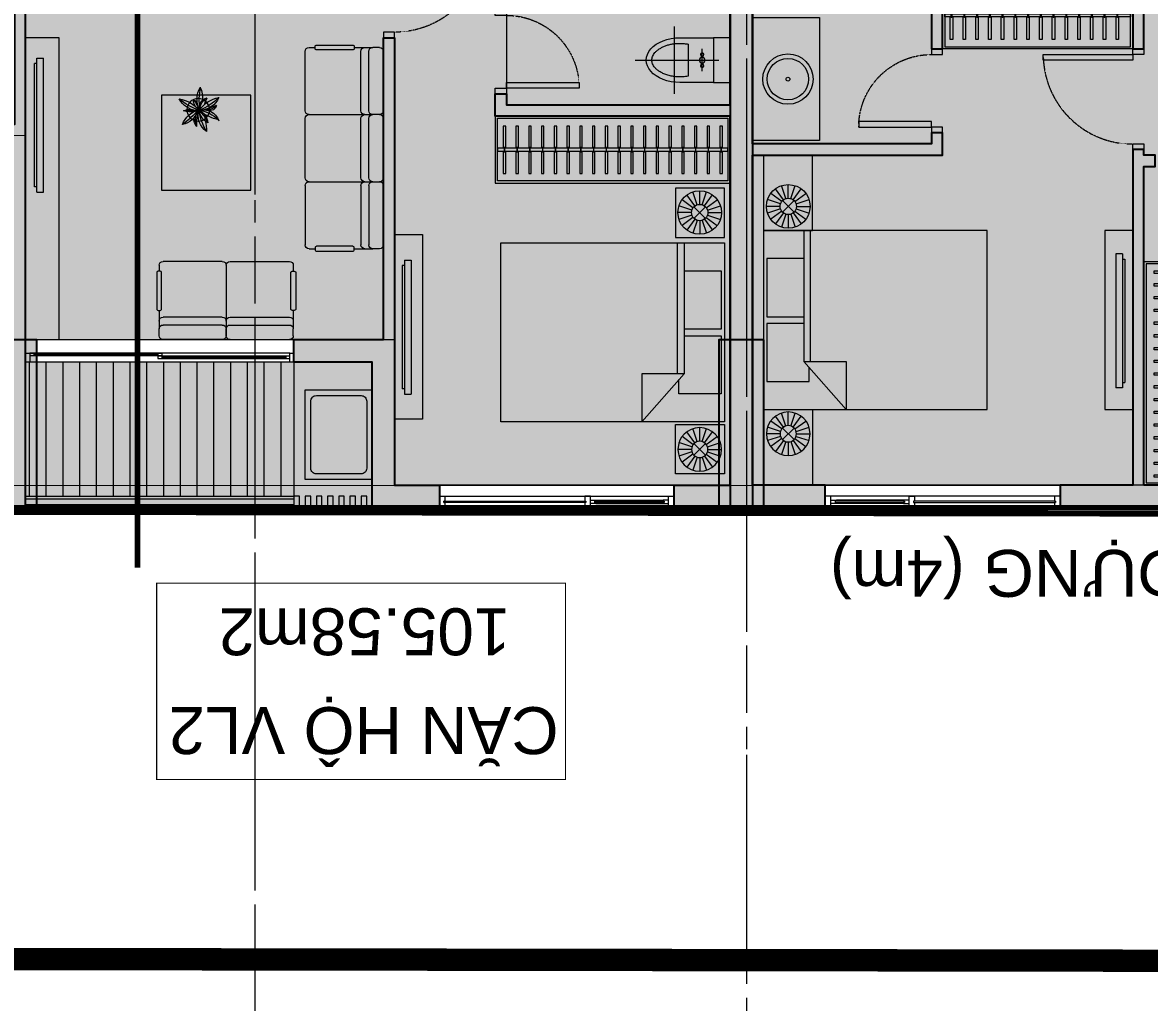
# Model space of a CAD drawing. Header units: millimetres. Extents: x -100356 to 314685, y 446 to 1273965.
# Drawn here: x 66713 to 76791, y 989304 to 998068 of the extents above; entities that cross this region are included whole.
import ezdxf
from ezdxf.enums import TextEntityAlignment as Align
from ezdxf.xclip import XClip

# ---------------------------------------------------------------- set-up
doc = ezdxf.new("R2010")
doc.units = ezdxf.units.MM
doc.header["$XCLIPFRAME"] = 2
for name, pattern in [('20180221 BF$0$Core - tb$0$HIDDEN', [0.375, 0.25, -0.125]), ('20180221 BF$0$DASHDOT', [1, 0.5, -0.25, 0, -0.25]), ('CENTER', [2, 1.25, -0.25, 0.25, -0.25]), ('CENTER2', [28.575, 19.05, -3.175, 3.175, -3.175]), ('Dash', [6, 3, -3]), ('DASHED2', [0.375, 0.25, -0.125]), ('Kume - Grid Line', [10.5, 6, -1.25, 2, -1.25]), ('VL1 - tb$0$HIDDEN', [0.375, 0.25, -0.125]), ('VL2 - tb$0$HIDDEN', [0.375, 0.25, -0.125])]:
    doc.linetypes.add(name, pattern=pattern)
for name, color, linetype in [('20180221 BF$0$10', 1, 'Continuous'), ('20180221 BF$0$TREE', 99, 'Continuous'), ('STR', 7, 'Continuous')]:
    doc.layers.add(name, color=color, linetype=linetype)
for name, color, linetype, lineweight in [('20180221 BF$0$setback', 1, 'Continuous', 13), ('@ color hatch', 7, 'Continuous', 13), ('A-_ANOT----_D', 7, 'Continuous', 5), ('A.Axis', 251, 'CENTER2', 13), ('A1 - dp$0$FURNITURE', 8, 'Continuous', 5), ('A1 - dp$0$TUONG 2', 2, 'Continuous', 25), ('A2 - dp$0$FURNITURE', 8, 'Continuous', 5), ('FURNITURE', 8, 'Continuous', 5), ('GJ', 1, 'Continuous', 13), ('Hatch-wall', 251, 'Continuous', 5), ('LC.HA', 250, 'Continuous', 9), ('LGI', 250, 'CENTER', 9), ('TEXT', 6, 'Continuous', 20), ('TXT', 1, 'Continuous', 25), ('VL1 - tb$0$A.Door', 4, 'Continuous', 13), ('VL1 - tb$0$A.HACH 250', 250, 'Continuous', 5), ('VL1 - tb$0$CUA', 5, 'Continuous', 9), ('VL1 - tb$0$TUONG 2', 2, 'Continuous', 35), ('VL2 - tb$0$A.Door', 4, 'Continuous', 13), ('VL2 - tb$0$A.HACH 250', 250, 'Continuous', 5), ('VL2 - tb$0$CUA', 5, 'Continuous', 9), ('VL2 - tb$0$FURNITURE', 8, 'Continuous', 5), ('VL2 - tb$0$KHCUA', 3, 'Continuous', 13), ('VL2 - tb$0$TUONG 2', 2, 'Continuous', 35), ('VL3 - tb$0$$7$FURNITURE', 8, 'Continuous', 5)]:
    doc.layers.add(name, color=color, linetype=linetype, lineweight=lineweight)
doc.layers.add('@area depoint', color=8, linetype='Continuous', lineweight=35, plot=False)
doc.styles.add('VL2 - tb$0$GHICHU-C', font='Font - TrueType - Arial.ttf', dxfattribs={"width": 0.7})
doc.styles.add('VnArial', font='Font - TrueType - Arial.ttf')

# ---------------------------------------------------------------- blocks, each defined once
blk = doc.blocks.new('*U478')
for points in [[(0, 600), (0, 0), (1700, 0), (1700, 600)], [(1680, 580), (1680, 20), (20, 20), (20, 580)]]:
    blk.add_lwpolyline(points, close=True)
at = {"ltscale": 6}
for points in [[(91, 313), (91, 515), (69, 515), (69, 313)], [(205, 313), (205, 515), (183, 515), (183, 313)], [(319, 313), (319, 515), (297, 515), (297, 313)], [(433, 313), (433, 515), (411, 515), (411, 313)], [(547, 313), (547, 515), (525, 515), (525, 313)], [(661, 313), (661, 515), (639, 515), (639, 313)], [(775, 313), (775, 515), (753, 515), (753, 313)], [(889, 313), (889, 515), (867, 515), (867, 313)], [(1003, 313), (1003, 515), (981, 515), (981, 313)], [(1117, 313), (1117, 515), (1095, 515), (1095, 313)], [(1231, 313), (1231, 515), (1209, 515), (1209, 313)], [(1345, 313), (1345, 515), (1323, 515), (1323, 313)], [(1459, 313), (1459, 515), (1437, 515), (1437, 313)], [(1573, 313), (1573, 515), (1551, 515), (1551, 313)], [(69, 287), (69, 92), (91, 92), (91, 287)], [(183, 287), (183, 92), (205, 92), (205, 287)], [(297, 287), (297, 92), (319, 92), (319, 287)], [(411, 287), (411, 92), (433, 92), (433, 287)], [(525, 287), (525, 92), (547, 92), (547, 287)], [(639, 287), (639, 92), (661, 92), (661, 287)], [(753, 287), (753, 92), (775, 92), (775, 287)], [(867, 287), (867, 92), (889, 92), (889, 287)], [(981, 287), (981, 92), (1003, 92), (1003, 287)], [(1095, 287), (1095, 92), (1117, 92), (1117, 287)], [(1209, 287), (1209, 92), (1231, 92), (1231, 287)], [(1323, 287), (1323, 92), (1345, 92), (1345, 287)], [(1437, 287), (1437, 92), (1459, 92), (1459, 287)], [(1551, 287), (1551, 92), (1573, 92), (1573, 287)]]:
    blk.add_lwpolyline(points, dxfattribs=at)
for points in [[(1680, 287), (1680, 313), (20, 313), (20, 287)], [(83, 319), (78, 319), (78, 280), (83, 280)], [(197, 319), (192, 319), (192, 280), (197, 280)], [(311, 319), (306, 319), (306, 280), (311, 280)], [(425, 319), (420, 319), (420, 280), (425, 280)], [(539, 319), (534, 319), (534, 280), (539, 280)], [(653, 319), (648, 319), (648, 280), (653, 280)], [(767, 319), (762, 319), (762, 280), (767, 280)], [(881, 319), (876, 319), (876, 280), (881, 280)], [(995, 319), (990, 319), (990, 280), (995, 280)], [(1109, 319), (1104, 319), (1104, 280), (1109, 280)], [(1223, 319), (1218, 319), (1218, 280), (1223, 280)], [(1337, 319), (1332, 319), (1332, 280), (1337, 280)], [(1451, 319), (1446, 319), (1446, 280), (1451, 280)], [(1565, 319), (1560, 319), (1560, 280), (1565, 280)]]:
    blk.add_lwpolyline(points, close=True, dxfattribs=at)
blk = doc.blocks.new('VL1 - tb$0$A$C6FE626A3')
for p, q in [((-90, 606), (-150, 606)), ((-150, -594), (-150, 606)), ((-90, -594), (-90, 606)), ((-90, 557), (-70, 557)), ((-70, -545), (-70, 557)), ((-90, -594), (-150, -594)), ((-90, -545), (-70, -545))]:
    blk.add_line(p, q)
blk = doc.blocks.new('VL1 - tb$0$Bed 1600')
at = {"linetype": 'Continuous'}
for p, q in [((2, -80), (2, 0)), ((2, 0), (66, 0)), ((66, 0), (66, -80)), ((12, -1.2), (32.8, -1.2)), ((12, -14.4), (12, -1.2)), ((32.8, -1.2), (32.8, -14.4)), ((35.2, -1.2), (56, -1.2)), ((35.2, -14.4), (35.2, -1.2)), ((56, -1.2), (56, -16.4)), ((2, -14.4), (48.8, -14.4)), ((66, -29.6), (48.8, -14.4)), ((48.8, -14.4), (48.8, -29.6)), ((48.8, -16.8), (2, -16.8)), ((56, -16.4), (50.8, -16.4)), ((48.8, -29.6), (66, -29.6)), ((66, -80), (2, -80))]:
    blk.add_line(p, q, dxfattribs=at)
blk = doc.blocks.new('*U471')
for p, q in [((675, 0), (0, 0)), ((0, 0), (0, -439)), ((675, -439), (675, 0)), ((174, -163), (103, -65)), ((195, -153), (157, -37)), ((217, -149), (217, -27)), ((240, -153), (278, -37)), ((260, -163), (332, -65)), ((148, -200), (32, -162)), ((158, -179), (60, -108)), ((166, -171), (269, -274)), ((269, -171), (166, -274)), ((277, -179), (375, -108)), ((287, -200), (403, -162)), ((144, -222), (22, -222)), ((148, -245), (32, -283)), ((158, -265), (60, -337)), ((174, -282), (103, -380)), ((195, -292), (157, -408)), ((217, -296), (217, -418)), ((217, -296), (217, -418)), ((240, -292), (278, -408)), ((260, -282), (332, -380)), ((277, -265), (375, -337)), ((287, -245), (403, -283)), ((291, -222), (412, -222)), ((0, -439), (675, -439))]:
    blk.add_line(p, q)
for radius in [195, 73.2]:
    blk.add_circle((217, -222), radius)
blk = doc.blocks.new('*U476')
for points in [[(0, 600), (0, 0), (1999, 0), (1999, 600)], [(1979, 580), (1979, 20), (20, 20), (20, 580)]]:
    blk.add_lwpolyline(points, close=True)
at = {"ltscale": 6}
for points in [[(91, 313), (91, 515), (69, 515), (69, 313)], [(205, 313), (205, 515), (183, 515), (183, 313)], [(319, 313), (319, 515), (297, 515), (297, 313)], [(433, 313), (433, 515), (411, 515), (411, 313)], [(547, 313), (547, 515), (525, 515), (525, 313)], [(661, 313), (661, 515), (639, 515), (639, 313)], [(775, 313), (775, 515), (753, 515), (753, 313)], [(889, 313), (889, 515), (867, 515), (867, 313)], [(1003, 313), (1003, 515), (981, 515), (981, 313)], [(1117, 313), (1117, 515), (1095, 515), (1095, 313)], [(1231, 313), (1231, 515), (1209, 515), (1209, 313)], [(1345, 313), (1345, 515), (1323, 515), (1323, 313)], [(1459, 313), (1459, 515), (1437, 515), (1437, 313)], [(1573, 313), (1573, 515), (1551, 515), (1551, 313)], [(1687, 313), (1687, 515), (1665, 515), (1665, 313)], [(1801, 313), (1801, 515), (1779, 515), (1779, 313)], [(1915, 313), (1915, 515), (1893, 515), (1893, 313)], [(69, 287), (69, 92), (91, 92), (91, 287)], [(183, 287), (183, 92), (205, 92), (205, 287)], [(297, 287), (297, 92), (319, 92), (319, 287)], [(411, 287), (411, 92), (433, 92), (433, 287)], [(525, 287), (525, 92), (547, 92), (547, 287)], [(639, 287), (639, 92), (661, 92), (661, 287)], [(753, 287), (753, 92), (775, 92), (775, 287)], [(867, 287), (867, 92), (889, 92), (889, 287)], [(981, 287), (981, 92), (1003, 92), (1003, 287)], [(1095, 287), (1095, 92), (1117, 92), (1117, 287)], [(1209, 287), (1209, 92), (1231, 92), (1231, 287)], [(1323, 287), (1323, 92), (1345, 92), (1345, 287)], [(1437, 287), (1437, 92), (1459, 92), (1459, 287)], [(1551, 287), (1551, 92), (1573, 92), (1573, 287)], [(1665, 287), (1665, 92), (1687, 92), (1687, 287)], [(1779, 287), (1779, 92), (1801, 92), (1801, 287)], [(1893, 287), (1893, 92), (1915, 92), (1915, 287)]]:
    blk.add_lwpolyline(points, dxfattribs=at)
for points in [[(1979, 287), (1979, 313), (20, 313), (20, 287)], [(83, 319), (78, 319), (78, 280), (83, 280)], [(197, 319), (192, 319), (192, 280), (197, 280)], [(311, 319), (306, 319), (306, 280), (311, 280)], [(425, 319), (420, 319), (420, 280), (425, 280)], [(539, 319), (534, 319), (534, 280), (539, 280)], [(653, 319), (648, 319), (648, 280), (653, 280)], [(767, 319), (762, 319), (762, 280), (767, 280)], [(881, 319), (876, 319), (876, 280), (881, 280)], [(995, 319), (990, 319), (990, 280), (995, 280)], [(1109, 319), (1104, 319), (1104, 280), (1109, 280)], [(1223, 319), (1218, 319), (1218, 280), (1223, 280)], [(1337, 319), (1332, 319), (1332, 280), (1337, 280)], [(1451, 319), (1446, 319), (1446, 280), (1451, 280)], [(1565, 319), (1560, 319), (1560, 280), (1565, 280)], [(1679, 319), (1674, 319), (1674, 280), (1679, 280)], [(1793, 319), (1788, 319), (1788, 280), (1793, 280)], [(1907, 319), (1902, 319), (1902, 280), (1907, 280)]]:
    blk.add_lwpolyline(points, close=True, dxfattribs=at)
blk = doc.blocks.new('*U178')
for points in [[(0, 100), (50, 100), (50, 0), (0, 0)], [(50, 0), (100, 0), (100, -800), (50, -800)], [(850, 100), (900, 100), (900, 0), (850, 0)]]:
    blk.add_lwpolyline(points, close=True)
at = {"linetype": 'VL1 - tb$0$HIDDEN'}
blk.add_arc((50, 0), 800, 270, 0, dxfattribs=at)
blk = doc.blocks.new('VL1 - tb$0$cua so 1')
at = {"layer": 'VL1 - tb$0$A.Door', "ltscale": 0.5}
for p, q in [((1400, 65), (2000, 65)), ((1400, 35), (2000, 35))]:
    blk.add_line(p, q, dxfattribs=at)
for points in [[(0, 0), (2100, 0), (2100, 100), (0, 100)], [(2050, 100), (2050, 0), (2100, 0), (2100, 100)]]:
    blk.add_lwpolyline(points, close=True, dxfattribs=at)
for points in [[(50, 55), (50, 100), (0, 100), (0, 0), (50, 0), (50, 45), (40, 45), (40, 55), (50, 55)], [(1300, 55), (1300, 100), (1350, 100), (1350, 0), (1300, 0), (1300, 45), (1310, 45), (1310, 55), (1300, 55)], [(1400, 55), (1400, 65), (1350, 65), (1350, 35), (1400, 35), (1400, 45), (1390, 45), (1390, 55), (1400, 55)], [(2000, 55), (2000, 65), (2050, 65), (2050, 35), (2000, 35), (2000, 45), (2010, 45), (2010, 55), (2000, 55)]]:
    blk.add_lwpolyline(points, dxfattribs=at)
at = {"layer": 'VL1 - tb$0$A.HACH 250', "ltscale": 0.5}
for points in [[(40, 45), (1310, 45), (1310, 55), (40, 55)], [(1390, 45), (2010, 45), (2010, 55), (1390, 55)]]:
    blk.add_lwpolyline(points, close=True, dxfattribs=at)
blk = doc.blocks.new('*U213')
for points in [[(0, 100), (50, 100), (50, 0), (0, 0)], [(50, 0), (100, 0), (100, -650), (50, -650)], [(700, 100), (750, 100), (750, 0), (700, 0)]]:
    blk.add_lwpolyline(points, close=True)
at = {"linetype": 'VL2 - tb$0$HIDDEN'}
blk.add_arc((50, 0), 650, 270, 0, dxfattribs=at)
blk = doc.blocks.new('VL2 - tb$0$A$C722D3D91')
at = {"ltscale": 0.07}
for radius in [225, 185, 17]:
    blk.add_circle((0, 0), radius, dxfattribs=at)
blk = doc.blocks.new('VL3 revised', base_point=(-8800, 1600))
at = {"layer": '@ color hatch', "ltscale": 0.5}
h = blk.add_hatch(color=211, dxfattribs=at)
h.dxf.hatch_style = 1
h.paths.add_polyline_path([(-7000, 2132), (-6700, 2132), (-6400, 2132), (-6400, 2725), (2450, 2725), (2450, -272), (-450, -272), (-450, -1675), (1149, -1675), (1149, -6825), (2448, -6825), (2450, -12775), (1000, -12775), (1000, -12675), (-500, -12675), (-500, -12775), (-5752, -12775), (-5752, -11475), (-5850, -11475), (-5850, -7695), (-5450, -7695), (-5450, -6875), (-5850, -6875), (-5850, -3175), (-7000, -3175)])
h.paths.add_polyline_path([(2648, -1675), (1349, -1675), (1349, -6525), (2648, -6525)])
at = {"layer": 'Hatch-wall', "ltscale": 0.5}
h = blk.add_hatch(color=256, dxfattribs=at)
h.dxf.hatch_style = 1
h.paths.add_polyline_path([(-6500, 2232), (-7000, 2232), (-7000, 2732), (-6500, 2732)], flags=16)
h.paths.add_polyline_path([(-1550, -472), (-1550, -372), (-450, -372), (-450, -272), (2450, -272), (2450, 228), (2650, 228), (2650, -475), (-250, -475), (-250, -522), (-450, -522), (-450, -472)], flags=17)
h.paths.add_polyline_path([(-1150, -6725), (1149, -6725), (1149, -5855), (1349, -5855), (1349, -6625), (2648, -6625), (2648, -7222), (2448, -7222), (2448, -6825), (-1150, -6825), (-1150, -8875), (-1250, -8875), (-1250, -6025), (-1150, -6025)])
h.paths.add_polyline_path([(1548, -12975), (-675, -12975), (-675, -12775), (1548, -12775)])
h.paths.add_polyline_path([(-5850, -6875), (-5850, -6975), (-5550, -6975), (-5550, -7595), (-5850, -7595), (-5850, -7695), (-5450, -7695), (-5450, -6875)], flags=17)
h.paths.add_polyline_path([(-7000, -1675), (-7000, 1032), (-5200, 1032), (-5200, 1232), (-5300, 1232), (-5300, 1132), (-7000, 1132), (-7000, 2132), (-6400, 2132), (-6400, 2732), (-5300, 2732), (-5300, 1982), (-5200, 1982), (-5200, 2732), (-2650, 2732), (-2650, -268), (-2650, -268), (-2650, -472), (-2450, -472), (-2450, -372), (-2550, -372), (-2550, 632), (-1800, 632), (-1800, 732), (-2550, 732), (-2550, 2732), (-950, 2732), (-950, 732), (-1050, 732), (-1050, 632), (-850, 632), (-850, 2732), (2450, 2732), (2450, 2328), (2650, 2328), (2650, 2932), (-7150, 2932), (-7150, -1775), (-7000, -1775)])
h.paths.add_polyline_path([(-2350, -6025), (-5850, -6025), (-5850, -3175), (-7000, -3175), (-7000, -3075), (-7150, -3075), (-7150, -3375), (-6050, -3375), (-6050, -12975), (-5200, -12975), (-5200, -12775), (-5850, -12775), (-5850, -9825), (-4150, -9825), (-4150, -9625), (-4250, -9625), (-4250, -9725), (-5850, -9725), (-5850, -6125), (-4250, -6125), (-4250, -8875), (-4150, -8875), (-4150, -8275), (-2450, -8275), (-2450, -8875), (-2350, -8875), (-2350, -6975), (-2450, -6975), (-2450, -8175), (-4150, -8175), (-4150, -6125), (-2450, -6125), (-2450, -6225), (-2350, -6225)])
edge = h.paths.add_edge_path()
edge.add_line((1349, -1675), (2648, -1675))
edge.add_line((2648, -1675), (2649, -1475))
edge.add_line((2649, -1475), (-250, -1475))
edge.add_line((-250, -1475), (-250, -1422))
edge.add_line((-250, -1422), (-450, -1422))
edge.add_line((-450, -1422), (-450, -1675))
edge.add_line((-450, -1675), (1149, -1675))
edge.add_line((1149, -1675), (1149, -2272))
edge.add_line((1149, -2272), (1349, -2272))
edge.add_line((1349, -2272), (1349, -1675))
h = blk.add_hatch(color=256, dxfattribs=at)
h.dxf.hatch_style = 1
h.paths.add_polyline_path([(-1250, -9825), (-1350, -9825), (-1350, -9925), (2448, -9925), (2448, -10247), (2650, -10247), (2650, -9322), (2448, -9322), (2448, -9825), (-1150, -9825), (-1150, -9775), (-1250, -9775)])
h.paths.add_polyline_path([(-2350, -12775), (-2350, -9925), (-2250, -9925), (-2250, -9825), (-2350, -9825), (-2350, -9775), (-2450, -9775), (-2450, -12775), (-3100, -12775), (-3100, -12975), (-1575, -12975), (-1575, -12775)])
at = {"layer": '@ color hatch', "color": 250, "ltscale": 10, "const_width": 10, "elevation": 0}
blk.add_lwpolyline([(1149, -1675), (1149, -6825), (2448, -6825), (2450, -12775), (1000, -12775), (1000, -12675), (-500, -12675), (-500, -12775), (-5752, -12775), (-5752, -11475), (-5850, -11475), (-5850, -7695), (-5450, -7695), (-5450, -6875), (-5850, -6875), (-5850, -3175), (-7000, -3175), (-7000, 2132)], dxfattribs=at)
at = {"layer": 'A1 - dp$0$TUONG 2', "ltscale": 0.5}
for points in [[(-6050, -3375), (-6050, -12975), (-5200, -12975), (-5200, -12775), (-5850, -12775), (-5850, -9825), (-4150, -9825), (-4150, -9625), (-4250, -9625), (-4250, -9725), (-5850, -9725), (-5850, -6125)], [(-4250, -6125), (-4250, -8875), (-4150, -8875), (-4150, -8275)], [(-2450, -8275), (-2450, -8875), (-2350, -8875), (-2350, -6975)], [(-2350, -12775), (-2350, -9925), (-2250, -9925), (-2250, -9825), (-2350, -9825), (-2350, -9775), (-2450, -9775), (-2450, -12775), (-3100, -12775), (-3100, -12975), (-1575, -12975), (-1575, -12775), (-2350, -12775)]]:
    blk.add_lwpolyline(points, dxfattribs=at)
at = {"layer": 'A2 - dp$0$FURNITURE'}
for points in [[(-5850, -8595), (-5250, -8595), (-5250, -9695), (-5250, -9695), (-5850, -9695)], [(-2700, -12100), (-2450, -12100), (-2450, -10500), (-2700, -10500)]]:
    blk.add_lwpolyline(points, close=True, dxfattribs=at)
at = {"layer": 'VL1 - tb$0$CUA'}
blk.add_line((-5200, -12775), (-3100, -12775), dxfattribs=at)
at = {"layer": 'A2 - dp$0$FURNITURE', "xscale": -1}
for name, p, rotation in [('*U478', (-4150, -8275), 180), ('VL1 - tb$0$A$C6FE626A3', (-2450, -11300), 180), ('*U476', (-2350, -12775), 270), ('*U471', (-5752, -12100, 0), 90)]:
    blk.add_blockref(name, p, dxfattribs=dict(at, rotation=rotation))
at = {"layer": 'A2 - dp$0$FURNITURE'}
for name, p, rotation in [('VL2 - tb$0$A$C722D3D91', (-5533, -9145), 180), ('*U471', (-5752, -10500, 0), 90)]:
    blk.add_blockref(name, p, dxfattribs=dict(at, rotation=rotation))
at = {"layer": 'A2 - dp$0$FURNITURE', "xscale": -24.99999062500365, "yscale": 24.99999062500365, "zscale": 24.99999062500358, "rotation": 90}
blk.add_blockref('VL1 - tb$0$Bed 1600', (-5752, -10450, 0), dxfattribs=at)
at = {"layer": 'VL1 - tb$0$CUA', "rotation": 270}
blk.add_blockref('*U178', (-2450, -8875), dxfattribs=at)
at = {"layer": 'VL1 - tb$0$TUONG 2', "rotation": 180}
blk.add_blockref('VL1 - tb$0$cua so 1', (-3100, -12875), dxfattribs=at)
at = {"layer": 'VL2 - tb$0$CUA', "xscale": -1, "rotation": 270}
blk.add_blockref('*U213', (-4250, -9625), dxfattribs=at)
blk = doc.blocks.new('grid tower')
at = {"layer": 'A.Axis', "linetype": 'Kume - Grid Line', "lineweight": 9, "ltscale": 100}
for p, q in [((5849.8, -18372.7), (5849.8, 38890.6)), ((1449.8, 38386.8), (1449.8, -18372.7)), ((48341.2, 31299.9), (-14918.8, 31299.9))]:
    blk.add_line(p, q, dxfattribs=at)
blk = doc.blocks.new('*U137')
for p, q in [((50, 0), (1675, 0)), ((100, 0), (100, -30)), ((1625, 0), (1625, -30)), ((1675, 0), (1675, -30)), ((50, -30), (1675, -30)), ((1625, -35), (1625, -65)), ((1625, -35), (3250, -35)), ((1625, -65), (3250, -65)), ((1675, -35), (1675, -65)), ((3200, -35), (3200, -65))]:
    blk.add_line(p, q)
at = {"color": 8}
for p, q in [((100, -15), (1625, -15)), ((1675, -50), (3200, -50))]:
    blk.add_line(p, q, dxfattribs=at)
for points in [[(0, 0), (50, 0), (50, -110), (0, -110)], [(3250, 0), (3300, 0), (3300, -110), (3250, -110)]]:
    blk.add_lwpolyline(points, close=True)
for points in [[(3250, 0), (50, 0)], [(3250, -110), (50, -110)]]:
    blk.add_lwpolyline(points)
at = {"layer": 'VL2 - tb$0$KHCUA', "style": 'VL2 - tb$0$GHICHU-C', "flags": 1}
for tag, p in [('KICH_THUOC', (450, -300)), ('TEN_CUA', (450, -184)), ('QUI_CACH', (450, -421))]:
    blk.add_attdef(tag, text='', height=50, dxfattribs=at).set_placement(p, align=Align.MIDDLE)
blk = doc.blocks.new('VL2 - tb$0$sofa 1')
for p, q in [((0, -530), (0, 0)), ((35, 35), (96, 35)), ((261, 35), (96, 35)), ((131, -530), (131, 0)), ((201, -530), (201, 0)), ((665, 35), (611, 35)), ((700, -530), (700, 0)), ((0, -600), (0, -1130)), ((35, -565), (96, -565)), ((665, -565), (96, -565)), ((131, -1130), (131, -600)), ((201, -1130), (201, -600)), ((700, -1130), (700, -600)), ((0, -1200), (0, -1730)), ((665, -1165), (35, -1165)), ((131, -1200), (131, -1730)), ((201, -1200), (201, -1730)), ((700, -1200), (700, -1730)), ((35, -1765), (96, -1765)), ((261, -1765), (96, -1765)), ((665, -1765), (611, -1765)), ((806, -1913), (806, -1966)), ((1371, -1878), (841, -1878)), ((1406, -1913), (1406, -2543)), ((1406, -1913), (1406, -2482)), ((1441, -1878), (1971, -1878)), ((2006, -1913), (2006, -1966)), ((806, -2316), (806, -2482)), ((2006, -2316), (2006, -2482)), ((1371, -2377), (841, -2377)), ((1441, -2377), (1971, -2377)), ((806, -2543), (806, -2482)), ((1371, -2447), (841, -2447)), ((1406, -2543), (1406, -2482)), ((1441, -2447), (1971, -2447)), ((2006, -2543), (2006, -2482)), ((1371, -2578), (841, -2578)), ((1441, -2578), (1971, -2578))]:
    blk.add_line(p, q)
for points in [[(598, 57), (275, 57, 0.414214), (261, 44), (261, 26, 0.414214), (275, 13), (598, 13, 0.414214), (611, 26), (611, 44, 0.414214)], [(598, -1787), (275, -1787, -0.414214), (261, -1774), (261, -1756, -0.414214), (275, -1743), (598, -1743, -0.414214), (611, -1756), (611, -1774, -0.414214)], [(784, -1979), (784, -2303, 0.414214), (797, -2316), (815, -2316, 0.414214), (828, -2303), (828, -1979, 0.414214), (815, -1966), (797, -1966, 0.414214)], [(2028, -1979), (2028, -2303, -0.414214), (2015, -2316), (1997, -2316, -0.414214), (1984, -2303), (1984, -1979, -0.414214), (1997, -1966), (2015, -1966, -0.414214)]]:
    blk.add_lwpolyline(points, format="xyb", close=True)
blk.add_lwpolyline([(1986, -1240), (1186, -1240), (1186, -390), (1986, -390)], close=True)
blk.add_circle((1656, -522), 101)
for centre, radius, start, end in [((35, 0), 35, 90, 180), ((96, 0), 35, 0, 90), ((166, 0), 35, 0, 90), ((665, 0), 35, 0, 90), ((1837, -416), 220, 154.7196, 185.6674), ((928, -443), 719, 353.8852, 9.76), ((1451, -429), 216, 334.191, 29.7589), ((1417, -689), 282, 36.0102, 78.7514), ((1652, -333), 197, 203.5569, 265.5928), ((1792, -115), 435, 223.0584, 250.3682), ((1585, -395), 128, 224.3745, 278.3611), ((1855, 391), 947, 247.585, 253.6645), ((1553, -469), 61.8, 195.6468, 282.6443), ((1560, -500), 86.5, 349.0123, 78.5733), ((1182, -603), 437, 17.5499, 25.3147), ((1509, -529), 134, 4.8141, 58.0945), ((1868, -708), 286, 98.611, 140.85), ((1987, -650), 361, 143.9758, 159.4862), ((1503, -63), 485, 287.6158, 311.4256), ((1710, -495), 60.6, 103.0214, 137.1627), ((1652, -333), 197, 275.3509, 331.9516), ((1635, -448), 62.6, 321.0444, 10.8834), ((35, -530), 35, 180, 270), ((35, -600), 35, 90, 180), ((96, -530), 35, 270, 0), ((96, -600), 35, 0, 90), ((166, -530), 35, 270, 0), ((166, -600), 35, 0, 90), ((665, -530), 35, 270, 0), ((665, -600), 35, 0, 90), ((1609, -668), 145, 72.5643, 160.5658), ((1376, -190), 433, 282.8237, 308.4584), ((1695, -837), 314, 99.6289, 133.8517), ((1717, -656), 148, 117.6391, 173.4927), ((1498, -507), 151, 298.6711, 351.4448), ((1917, -797), 380, 135.3527, 155.2401), ((1470, -567), 188, 307.0526, 13.6398), ((1152, -459), 502, 329.2774, 351.9041), ((1837, -416), 220, 208.0633, 209.2303), ((1601, -726), 209, 19.8532, 75.8716), ((2213, -67), 719, 219.2619, 234.5537), ((1315, -645), 354, 355.9263, 14.9396), ((1838, -471), 188, 198.2679, 257.7577), ((1524, -610), 156, 337.1601, 24.0107), ((1615, -613), 78.4, 311.9837, 25.4724), ((1783, 750), 1281, 265.498, 270.09), ((1731, -400), 142, 252.6029, 293.2685), ((1717, -678), 163, 64.7044, 87.5627), ((1868, -708), 286, 162.1417, 181.7779), ((35, -1130), 35, 180, 270), ((35, -1200), 35, 90, 180), ((96, -1130), 35, 270, 0), ((96, -1200), 35, 0, 90), ((166, -1130), 35, 270, 0), ((166, -1200), 35, 0, 90), ((665, -1130), 35, 270, 0), ((665, -1200), 35, 0, 90), ((35, -1730), 35, 180, 270), ((96, -1730), 35, 270, 0), ((166, -1730), 35, 270, 0), ((665, -1730), 35, 270, 0), ((841, -1913), 35, 90, 180), ((1371, -1913), 35, 0, 90), ((1441, -1913), 35, 90, 180), ((1971, -1913), 35, 0, 90), ((841, -2412), 35, 90, 180), ((1371, -2412), 35, 0, 90), ((1441, -2412), 35, 90, 180), ((1971, -2412), 35, 0, 90), ((841, -2482), 35, 90, 180), ((1371, -2482), 35, 0, 90), ((1441, -2482), 35, 90, 180), ((1971, -2482), 35, 0, 90), ((841, -2543), 35, 180, 270), ((1371, -2543), 35, 270, 0), ((1441, -2543), 35, 180, 270), ((1971, -2543), 35, 270, 0)]:
    blk.add_arc(centre, radius, start, end)
blk = doc.blocks.new('*U135')
for points in [[(-700, 100), (-750, 100), (-750, 0), (-700, 0)], [(-50, 0), (-100, 0), (-100, -650), (-50, -650)], [(0, 100), (-50, 100), (-50, 0), (0, 0)]]:
    blk.add_lwpolyline(points, close=True)
at = {"linetype": 'VL2 - tb$0$HIDDEN'}
blk.add_arc((-50, 0), 650, 180, 270, dxfattribs=at)
blk = doc.blocks.new('*U136')
for points in [[(-50, 0), (-100, 0), (-100, 800), (-50, 800)], [(-850, -100), (-900, -100), (-900, 0), (-850, 0)], [(0, -100), (-50, -100), (-50, 0), (0, 0)]]:
    blk.add_lwpolyline(points, close=True)
at = {"linetype": 'VL2 - tb$0$HIDDEN'}
blk.add_arc((-50, 0), 800, 90, 180, dxfattribs=at)
blk = doc.blocks.new('VL2 - tb$0$A$C6FE626A3')
for p, q in [((-90, 606), (-150, 606)), ((-150, -594), (-150, 606)), ((-90, -594), (-90, 606)), ((-90, 557), (-70, 557)), ((-70, -545), (-70, 557)), ((-90, -594), (-150, -594)), ((-90, -545), (-70, -545))]:
    blk.add_line(p, q)
blk = doc.blocks.new('*U438')
at = {"layer": 'VL2 - tb$0$FURNITURE'}
for p, q in [((0, 100), (2400, 100)), ((0, 75), (2400, 75)), ((0, 25), (2400, 25)), ((0, 0), (2400, 0))]:
    blk.add_line(p, q, dxfattribs=at)
blk = doc.blocks.new('*U291')
for points in [[(0, 600), (0, 0), (2100, 0), (2100, 600)], [(2080, 580), (2080, 20), (20, 20), (20, 580)]]:
    blk.add_lwpolyline(points, close=True)
at = {"ltscale": 6}
for points in [[(91, 313), (91, 515), (69, 515), (69, 313)], [(205, 313), (205, 515), (183, 515), (183, 313)], [(319, 313), (319, 515), (297, 515), (297, 313)], [(433, 313), (433, 515), (411, 515), (411, 313)], [(547, 313), (547, 515), (525, 515), (525, 313)], [(661, 313), (661, 515), (639, 515), (639, 313)], [(775, 313), (775, 515), (753, 515), (753, 313)], [(889, 313), (889, 515), (867, 515), (867, 313)], [(1003, 313), (1003, 515), (981, 515), (981, 313)], [(1117, 313), (1117, 515), (1095, 515), (1095, 313)], [(1231, 313), (1231, 515), (1209, 515), (1209, 313)], [(1345, 313), (1345, 515), (1323, 515), (1323, 313)], [(1459, 313), (1459, 515), (1437, 515), (1437, 313)], [(1573, 313), (1573, 515), (1551, 515), (1551, 313)], [(1687, 313), (1687, 515), (1665, 515), (1665, 313)], [(1801, 313), (1801, 515), (1779, 515), (1779, 313)], [(1915, 313), (1915, 515), (1893, 515), (1893, 313)], [(2029, 313), (2029, 515), (2007, 515), (2007, 313)], [(69, 287), (69, 92), (91, 92), (91, 287)], [(183, 287), (183, 92), (205, 92), (205, 287)], [(297, 287), (297, 92), (319, 92), (319, 287)], [(411, 287), (411, 92), (433, 92), (433, 287)], [(525, 287), (525, 92), (547, 92), (547, 287)], [(639, 287), (639, 92), (661, 92), (661, 287)], [(753, 287), (753, 92), (775, 92), (775, 287)], [(867, 287), (867, 92), (889, 92), (889, 287)], [(981, 287), (981, 92), (1003, 92), (1003, 287)], [(1095, 287), (1095, 92), (1117, 92), (1117, 287)], [(1209, 287), (1209, 92), (1231, 92), (1231, 287)], [(1323, 287), (1323, 92), (1345, 92), (1345, 287)], [(1437, 287), (1437, 92), (1459, 92), (1459, 287)], [(1551, 287), (1551, 92), (1573, 92), (1573, 287)], [(1665, 287), (1665, 92), (1687, 92), (1687, 287)], [(1779, 287), (1779, 92), (1801, 92), (1801, 287)], [(1893, 287), (1893, 92), (1915, 92), (1915, 287)], [(2007, 287), (2007, 92), (2029, 92), (2029, 287)]]:
    blk.add_lwpolyline(points, dxfattribs=at)
for points in [[(2080, 287), (2080, 313), (20, 313), (20, 287)], [(83, 319), (78, 319), (78, 280), (83, 280)], [(197, 319), (192, 319), (192, 280), (197, 280)], [(311, 319), (306, 319), (306, 280), (311, 280)], [(425, 319), (420, 319), (420, 280), (425, 280)], [(539, 319), (534, 319), (534, 280), (539, 280)], [(653, 319), (648, 319), (648, 280), (653, 280)], [(767, 319), (762, 319), (762, 280), (767, 280)], [(881, 319), (876, 319), (876, 280), (881, 280)], [(995, 319), (990, 319), (990, 280), (995, 280)], [(1109, 319), (1104, 319), (1104, 280), (1109, 280)], [(1223, 319), (1218, 319), (1218, 280), (1223, 280)], [(1337, 319), (1332, 319), (1332, 280), (1337, 280)], [(1451, 319), (1446, 319), (1446, 280), (1451, 280)], [(1565, 319), (1560, 319), (1560, 280), (1565, 280)], [(1679, 319), (1674, 319), (1674, 280), (1679, 280)], [(1793, 319), (1788, 319), (1788, 280), (1793, 280)], [(1907, 319), (1902, 319), (1902, 280), (1907, 280)], [(2021, 319), (2016, 319), (2016, 280), (2021, 280)]]:
    blk.add_lwpolyline(points, close=True, dxfattribs=at)
blk = doc.blocks.new('VL2 - tb$0$Bed 1600')
at = {"linetype": 'Continuous'}
for p, q in [((2, -80), (2, 0)), ((2, 0), (66, 0)), ((66, 0), (66, -80)), ((12, -1.2), (32.8, -1.2)), ((12, -14.4), (12, -1.2)), ((32.8, -1.2), (32.8, -14.4)), ((35.2, -1.2), (56, -1.2)), ((35.2, -14.4), (35.2, -1.2)), ((56, -1.2), (56, -16.4)), ((2, -14.4), (48.8, -14.4)), ((66, -29.6), (48.8, -14.4)), ((48.8, -14.4), (48.8, -29.6)), ((48.8, -16.8), (2, -16.8)), ((56, -16.4), (50.8, -16.4)), ((48.8, -29.6), (66, -29.6)), ((66, -80), (2, -80))]:
    blk.add_line(p, q, dxfattribs=at)
blk = doc.blocks.new('VL2 - tb$0$tab')
for p, q in [((439, 0), (0, 0)), ((0, 0), (0, -439)), ((439, -439), (439, 0)), ((174, -163), (103, -65)), ((195, -153), (157, -37)), ((217, -149), (217, -27)), ((240, -153), (278, -37)), ((260, -163), (332, -65)), ((148, -200), (32, -162)), ((158, -179), (60, -108)), ((166, -171), (269, -274)), ((269, -171), (166, -274)), ((277, -179), (375, -108)), ((287, -200), (403, -162)), ((144, -222), (22, -222)), ((148, -245), (32, -283)), ((158, -265), (60, -337)), ((174, -282), (103, -380)), ((195, -292), (157, -408)), ((217, -296), (217, -418)), ((217, -296), (217, -418)), ((240, -292), (278, -408)), ((260, -282), (332, -380)), ((277, -265), (375, -337)), ((287, -245), (403, -283)), ((291, -222), (412, -222)), ((0, -439), (439, -439))]:
    blk.add_line(p, q)
for radius in [195, 73.2]:
    blk.add_circle((217, -222), radius)
blk = doc.blocks.new('VL2 - tb$0$cua so 1')
at = {"layer": 'VL2 - tb$0$A.Door', "ltscale": 0.5}
for p, q in [((1400, 65), (2000, 65)), ((1400, 35), (2000, 35))]:
    blk.add_line(p, q, dxfattribs=at)
for points in [[(0, 0), (2100, 0), (2100, 100), (0, 100)], [(2050, 100), (2050, 0), (2100, 0), (2100, 100)]]:
    blk.add_lwpolyline(points, close=True, dxfattribs=at)
for points in [[(50, 55), (50, 100), (0, 100), (0, 0), (50, 0), (50, 45), (40, 45), (40, 55), (50, 55)], [(1300, 55), (1300, 100), (1350, 100), (1350, 0), (1300, 0), (1300, 45), (1310, 45), (1310, 55), (1300, 55)], [(1400, 55), (1400, 65), (1350, 65), (1350, 35), (1400, 35), (1400, 45), (1390, 45), (1390, 55), (1400, 55)], [(2000, 55), (2000, 65), (2050, 65), (2050, 35), (2000, 35), (2000, 45), (2010, 45), (2010, 55), (2000, 55)]]:
    blk.add_lwpolyline(points, dxfattribs=at)
at = {"layer": 'VL2 - tb$0$A.HACH 250', "ltscale": 0.5}
for points in [[(40, 45), (1310, 45), (1310, 55), (40, 55)], [(1390, 45), (2010, 45), (2010, 55), (1390, 55)]]:
    blk.add_lwpolyline(points, close=True, dxfattribs=at)
blk = doc.blocks.new('A1 - dp$0$A$C4168242D')
for points in [[(300, 750), (300, 0)], [(0, 400), (600, 400)], [(100, 350), (100, 50), (500, 50), (500, 350)], [(157, 276), (443, 276)], [(400, 150), (200, 150)]]:
    blk.add_lwpolyline(points)
for centre, radius in [((250, 150), 15), ((300, 150), 25), ((350, 150), 15)]:
    blk.add_circle(centre, radius)
blk.add_ellipse((300, 350), major_axis=(0, 300), ratio=0.666667, start_param=4.712389, end_param=7.853982)
blk.add_open_spline([(443, 276), (444, 283), (446, 291), (449, 313), (450, 328), (450, 356), (450, 370), (447, 399), (445, 413), (440, 440), (437, 453), (428, 478), (424, 490), (413, 512), (408, 522), (396, 540), (391, 547), (380, 560), (374, 566), (363, 576), (357, 580), (346, 588), (340, 591), (328, 595), (323, 597), (311, 599), (306, 600), (295, 600), (289, 600), (278, 597), (273, 596), (261, 591), (255, 588), (244, 581), (238, 577), (226, 567), (221, 561), (210, 548), (204, 541), (194, 525), (189, 517), (180, 499), (176, 489), (169, 469), (165, 459), (160, 437), (157, 426), (153, 404), (152, 392), (150, 369), (150, 357), (150, 333), (151, 321), (153, 298), (155, 287), (157, 276)], degree=3, knots=[4.428595, 4.428595, 4.428595, 4.428595, 4.521718, 4.521718, 4.681946, 4.681946, 4.842175, 4.842175, 5.002403, 5.002403, 5.162632, 5.162632, 5.32286, 5.32286, 5.483089, 5.483089, 5.615862, 5.615862, 5.748636, 5.748636, 5.88141, 5.88141, 6.014184, 6.014184, 6.146958, 6.146958, 6.279732, 6.279732, 6.412506, 6.412506, 6.545279, 6.545279, 6.678053, 6.678053, 6.810827, 6.810827, 6.943601, 6.943601, 7.076375, 7.076375, 7.209149, 7.209149, 7.341922, 7.341922, 7.474696, 7.474696, 7.60747, 7.60747, 7.740244, 7.740244, 7.873018, 7.873018, 8.005792, 8.005792, 8.137776, 8.137776, 8.137776, 8.137776])
blk = doc.blocks.new('VL2 - tb')
at = {"layer": '@ color hatch', "ltscale": 0.5}
h = blk.add_hatch(color=181, dxfattribs=at)
h.dxf.hatch_style = 1
h.paths.add_polyline_path([(9100, 9625), (9100, 8325), (9000, 8325), (9000, 6500), (6400, 6500), (6400, 8325), (3100, 8325), (3100, 9625), (100, 9625), (100, 1075), (500, 1075), (500, 175), (11350, 175), (11350, 575), (11800, 575), (12250, 575), (12250, 9625)])
h.paths.add_polyline_path([(8800, 6900), (6600, 6900), (6600, 6600), (8800, 6600)], flags=17)
h.paths.add_polyline_path([(3300, 8525), (6400, 8525), (6400, 9825), (3300, 9825)])
at = {"layer": 'Hatch-wall', "ltscale": 0.5}
h = blk.add_hatch(color=256, dxfattribs=at)
h.dxf.hatch_style = 1
h.paths.add_polyline_path([(9500, 175), (10120, 175)], flags=16)
h.paths.add_polyline_path([(9000, 6600), (8750, 6600), (8750, 6400), (8900, 6400), (8900, 5950), (9850, 5950), (9850, 3075), (9750, 3075), (9750, 2975), (9850, 2975), (9850, 2875), (9950, 2875), (9950, 2975), (10550, 2975), (10550, 3075), (9950, 3075), (9950, 5950), (10550, 5950), (10550, 6050), (9000, 6050)], flags=16)
h.paths.add_polyline_path([(6400, 6050), (6400, 2975), (8850, 2975), (8850, 3075), (6500, 3075), (6500, 6400), (6650, 6400), (6650, 6600), (6600, 6600), (6600, 9825), (6400, 9825), (6400, 8525), (6400, 8325)], flags=17)
h.paths.add_polyline_path([(3100, 9625), (2700, 9625), (2700, 9825), (3300, 9825), (3300, 8525), (4000, 8525), (4000, 8325), (3200, 8325), (3200, 5625), (3100, 5625)], flags=17)
h.paths.add_polyline_path([(100, 1875), (100, 1875), (100, 1375), (100, 1375)], flags=16)
edge = h.paths.add_edge_path()
edge.add_line((12250, 9625), (12250, 6050))
edge.add_line((12250, 6050), (11650, 6050))
edge.add_line((11650, 6050), (11650, 5950))
edge.add_line((11650, 5950), (12250, 5950))
edge.add_line((12250, 5950), (12250, 3075))
edge.add_line((12250, 3075), (11650, 3075))
edge.add_line((11650, 3075), (11650, 2975))
edge.add_line((11650, 2975), (12250, 2975))
edge.add_line((12250, 2975), (12250, 1875))
edge.add_line((12250, 1875), (11070, 1875))
edge.add_line((11070, 1875), (11070, 1775))
edge.add_line((11070, 1775), (12250, 1775))
edge.add_line((12250, 1775), (12250, 175))
edge.add_line((12250, 175), (10220, 175))
edge.add_line((10220, 175), (9400, 175))
edge.add_line((9400, 175), (8650, 175))
edge.add_line((8650, 175), (8650, 1775))
edge.add_line((8650, 1775), (10320, 1775))
edge.add_line((10320, 1775), (10320, 1875))
edge.add_line((10320, 1875), (9950, 1875))
edge.add_line((9950, 1875), (9950, 1975))
edge.add_line((9950, 1975), (9850, 1975))
edge.add_line((9850, 1975), (9850, 1875))
edge.add_line((9850, 1875), (7350, 1875))
edge.add_line((7350, 1875), (7350, 1775))
edge.add_line((7350, 1775), (8550, 1775))
edge.add_line((8550, 1775), (8550, 175))
edge.add_line((8550, 175), (6500, 175))
edge.add_line((6500, 175), (6500, 1775))
edge.add_line((6500, 1775), (6600, 1775))
edge.add_line((6600, 1775), (6600, 1875))
edge.add_line((6600, 1875), (6500, 1875))
edge.add_line((6500, 1875), (6400, 1875))
edge.add_line((6400, 1875), (6400, 175))
edge.add_line((6400, 175), (6300, 175))
edge.add_line((6300, 175), (6300, 25))
edge.add_line((6300, 25), (12450, 25))
edge.add_line((12450, 25), (12450, 9825))
edge.add_line((12450, 9825), (11600, 9825))
edge.add_line((11600, 9825), (11600, 9625))
edge.add_line((11600, 9625), (12250, 9625))
edge.add_line((8750, 6600), (8800, 6600))
edge.add_line((8800, 6600), (8800, 9825))
edge.add_line((8800, 9825), (9500, 9825))
edge.add_line((9500, 9825), (9500, 9625))
edge.add_line((9500, 9625), (9100, 9625))
edge.add_line((9100, 9625), (9100, 8325))
edge.add_line((9100, 8325), (9000, 8325))
edge.add_line((9000, 8325), (9000, 6900))
h.paths.add_polyline_path([(4500, 175), (4600, 175), (4600, 175), (4700, 175), (4700, 25), (-100, 25), (-100, 9825), (600, 9825), (600, 9625), (100, 9625), (100, 6325), (2200, 6325), (2200, 6125), (2100, 6125), (2100, 6225), (100, 6225), (100, 4625), (2100, 4625), (2100, 5375), (2200, 5375), (2200, 4625), (3100, 4625), (3100, 4725), (3200, 4725), (3200, 4525), (100, 4525), (100, 1975), (850, 1975), (850, 1875), (100, 1875), (100, 1275), (100, 1275), (100, 175), (1700, 175), (1700, 1875), (1600, 1875), (1600, 1975), (1800, 1975), (1800, 175), (4500, 175)])
at = {"layer": 'VL2 - tb$0$A.HACH 250'}
h = blk.add_hatch(dxfattribs=at)
h.set_pattern_fill('_USER', color=256, scale=150, angle=270, pattern_type=0)
h.set_pattern_definition([(270, (230524.74, -51895.26), (150, -3e-14), [])])
h.paths.add_polyline_path([(4000, 8525), (4000, 9725), (6400, 9725), (6400, 8525)])
at = {"layer": '@area depoint', "color": 250, "ltscale": 10, "const_width": 10}
for points in [[(3300, 8525), (6400, 8525), (6400, 9825), (3300, 9825)], [(9100, 9625), (9100, 8325), (9000, 8325), (9000, 6500), (6400, 6500), (6400, 8325), (3100, 8325), (3100, 9625), (100, 9625), (100, 1075), (500, 1075), (500, 175), (700, 175), (700, 175), (11350, 175), (11350, 575), (11800, 575), (11800, 575), (12250, 575), (12250, 9625)]]:
    blk.add_lwpolyline(points, close=True, dxfattribs=at)
at = {"layer": 'A1 - dp$0$FURNITURE'}
blk.add_lwpolyline([(250, 6025), (100, 6025), (100, 5625), (250, 5625)], close=True, dxfattribs=at)
at = {"layer": 'A1 - dp$0$TUONG 2', "ltscale": 0.5}
for points in [[(-100, 25), (-100, 9825), (600, 9825), (600, 9625), (100, 9625), (100, 6325), (2200, 6325), (2200, 6225), (2200, 6125), (2100, 6125), (2100, 6225), (100, 6225), (100, 4625)], [(6400, 6050), (6400, 2975), (8850, 2975), (8850, 3075), (6500, 3075), (6500, 6400), (6650, 6400), (6650, 6600), (6600, 6600), (6600, 9825), (6400, 9825), (6400, 8525), (6400, 8525), (6400, 8325), (6400, 8325), (6400, 6050)], [(3100, 8325), (3100, 9625)]]:
    blk.add_lwpolyline(points, dxfattribs=at)
blk.add_lwpolyline([(3100, 9625), (2700, 9625), (2700, 9825), (3300, 9825), (3300, 8525), (4000, 8525), (4000, 8325), (3200, 8325), (3200, 5625), (3100, 5625)], close=True, dxfattribs=at)
at = {"layer": 'VL2 - tb$0$A.HACH 250'}
for points in [[(3400, 9725), (3400, 9825), (3370, 9825), (3350, 9825), (3350, 9725)], [(3500, 9725), (3500, 9825), (3470, 9825), (3450, 9825), (3450, 9725)], [(3600, 9725), (3600, 9825), (3570, 9825), (3550, 9825), (3550, 9725)], [(3700, 9725), (3700, 9825), (3670, 9825), (3650, 9825), (3650, 9725)], [(3800, 9725), (3800, 9825), (3770, 9825), (3750, 9825), (3750, 9725)], [(3900, 9725), (3900, 9825), (3870, 9825), (3850, 9825), (3850, 9725)], [(4000, 9725), (4000, 9825), (3970, 9825), (3950, 9825), (3950, 9725)]]:
    blk.add_lwpolyline(points, close=True, dxfattribs=at)
blk.add_lwpolyline([(4000, 8525), (4000, 9725)], dxfattribs=at)
at = {"layer": 'VL2 - tb$0$CUA'}
for p, q in [((600, 9625), (2700, 9625)), ((2100, 5375), (2100, 6125))]:
    blk.add_line(p, q, dxfattribs=at)
blk.add_lwpolyline([(4000, 8525), (6400, 8525), (6400, 8325), (4000, 8325)], close=True, dxfattribs=at)
at = {"layer": 'VL2 - tb$0$FURNITURE'}
for points in [[(2850, 9035), (3100, 9035), (3100, 7385), (2850, 7385)], [(6100, 8325), (6100, 5625), (6400, 5625), (6400, 8325)]]:
    blk.add_lwpolyline(points, close=True, dxfattribs=at)
at = {"layer": 'VL3 - tb$0$$7$FURNITURE'}
blk.add_lwpolyline([(3900, 8775), (3300, 8775), (3300, 9575), (3900, 9575)], close=True, dxfattribs=at)
blk.add_lwpolyline([(3800, 8825), (3400, 8825, -0.414214), (3350, 8875), (3350, 9475, -0.414214), (3400, 9525), (3800, 9525, -0.414214), (3850, 9475), (3850, 8875, -0.414214)], format="xyb", close=True, dxfattribs=at)
at = {"layer": 'A1 - dp$0$FURNITURE', "xscale": -1.000000000000003, "rotation": 269.9999830603322}
blk.add_blockref('A1 - dp$0$A$C4168242D', (200, 5525), dxfattribs=at)
at = {"layer": 'VL2 - tb$0$A.Door', "xscale": 0.727272726542854, "yscale": 0.727272726542854, "zscale": 0.727272726542854, "rotation": 180}
blk.add_blockref('*U137', (6400, 8445), dxfattribs=at)
at = {"layer": 'VL2 - tb$0$CUA', "xscale": -1}
for name, p, rotation in [('*U135', (2100, 6125), 270), ('*U136', (3100, 4725), 90)]:
    blk.add_blockref(name, p, dxfattribs=dict(at, rotation=rotation))
at = {"layer": 'VL2 - tb$0$FURNITURE', "xscale": -1}
for name, p, rotation in [('VL2 - tb$0$tab', (150, 9524), 90), ('VL2 - tb$0$sofa 1', (3200, 5747), 180), ('VL2 - tb$0$A$C6FE626A3', (6390, 6412), 180)]:
    blk.add_blockref(name, p, dxfattribs=dict(at, rotation=rotation))
at = {"layer": 'VL2 - tb$0$FURNITURE', "xscale": 24.99999062500365, "yscale": 24.99999062500365, "zscale": 24.99999062500365, "rotation": 90}
blk.add_blockref('VL2 - tb$0$Bed 1600', (150, 7410), dxfattribs=at)
at = {"layer": 'VL2 - tb$0$FURNITURE'}
for name, p in [('VL2 - tb$0$A$C6FE626A3', (3103, 8208)), ('*U291', (100, 6325))]:
    blk.add_blockref(name, p, dxfattribs=at)
at = {"layer": 'VL2 - tb$0$FURNITURE', "rotation": 90}
blk.add_blockref('VL2 - tb$0$tab', (150, 6971), dxfattribs=at)
at = {"layer": 'VL2 - tb$0$TUONG 2', "xscale": -1}
for name, p in [('VL2 - tb$0$cua so 1', (2700, 9725)), ('*U438', (6400, 9725))]:
    blk.add_blockref(name, p, dxfattribs=at)
blk = doc.blocks.new('SITE')
at = {"layer": 'GJ', "color": 2, "linetype": 'DASHED2', "ltscale": 200, "const_width": 50, "elevation": 0}
blk.add_lwpolyline([(-44664, 42638), (-38719, 42656), (-35209, 42660), (-34096, 42671), (-29879, 42740), (-25970, 42804), (-21954, 42762), (-17825, 42748), (-8761, 42796), (-2287, 42908), (-2255, 42910), (-1186, 35377), (-1157, 8044), (-172, -63), (-42869, 0)], dxfattribs=at)
at = {"layer": 'TEXT', "insert": (-702, -797, 0), "char_height": 420, "width": 9033.43, "attachment_point": 1, "rotation": 180, "style": 'VnArial'}
blk.add_mtext('KHOẢNG LÙI XÂY DỰNG (4m)', dxfattribs=at)
blk = doc.blocks.new('VL2-Noted')
at = {"layer": 'TEXT', "const_width": 10}
blk.add_lwpolyline([(-3656, 1756), (0, 1756), (0, 0), (-3656, 0)], close=True, dxfattribs=at)
at = {"layer": 'TEXT', "style": 'VnArial'}
for s, p in [('105.58m2', (-493, 1531, 0)), ('CĂN HỘ VL2', (-61, 647, 0))]:
    blk.add_text(s, height=420, rotation=180, dxfattribs=at).set_placement(p)
blk = doc.blocks.new('SECTION SYMBOL')
at = {"layer": 'TXT', "linetype": '20180221 BF$0$Core - tb$0$HIDDEN', "ltscale": 300, "const_width": 50, "elevation": 0}
blk.add_lwpolyline([(-1200, -31835), (-1200, 11795)], dxfattribs=at)
blk = doc.blocks.new('20180221 BF$0$hientrang')
at = {"layer": '20180221 BF$0$10', "color": 1, "linetype": 'Continuous'}
blk.add_line((-113704, 94445, 0), (-110540, 43326, 0), dxfattribs=at)
at = {"layer": '20180221 BF$0$10', "color": 1}
blk.add_line((-113704, 94445, 0), (-110540, 43326, 0), dxfattribs=at)
at = {"layer": '20180221 BF$0$setback', "color": 1, "linetype": '20180221 BF$0$DASHDOT', "ltscale": 200, "const_width": 200, "elevation": 0}
blk.add_lwpolyline([(-64687, 107633), (-71608, 106512), (-73129, 105984), (-73130, 105414), (-77140, 104869), (-77250, 105249), (-77680, 105219), (-77900, 105350), (-82200, 105085), (-86230, 104910), (-87270, 104902), (-90121, 104815), (-91714, 102077), (-92674, 102048), (-92312, 95898), (-95312, 95702), (-99272, 95417), (-103263, 95232), (-108843, 94729), (-111844, 94613), (-113704, 94445), (-110540, 43326), (-98301, 45606), (-91530, 9756)], dxfattribs=at)
blk = doc.blocks.new('X-GRID')
at = {"layer": 'LGI', "ltscale": 1500}
for p, q in [((-36550, -7272.6), (-36550, 49990.7)), ((-40950, 49486.8), (-40950, -7272.6)), ((5008.8, 42400), (-57318.6, 42400))]:
    blk.add_line(p, q, dxfattribs=at)
blk = doc.blocks.new('f23 grid column')
at = {"layer": 'LC.HA'}
h = blk.add_hatch(color=256, dxfattribs=at)
h.dxf.hatch_style = 1
h.paths.add_polyline_path([(-2105, -29862), (-2405, -29862), (-2405, -31362), (-2105, -31362)])
h = blk.add_hatch(color=256, dxfattribs=at)
h.dxf.hatch_style = 1
h.paths.add_polyline_path([(4395, -29862), (3995, -29862), (3995, -31362), (4395, -31362)])
at = {"layer": 'STR', "ltscale": 1000, "elevation": 0}
for points in [[(-2105, -29862), (-2405, -29862), (-2405, -31362), (-2105, -31362)], [(4395, -29862), (3995, -29862), (3995, -31362), (4395, -31362)]]:
    blk.add_lwpolyline(points, close=True, dxfattribs=at)
at = {"rotation": 180}
blk.add_blockref('X-GRID', (-36705, 11038, 0), dxfattribs=at)

msp = doc.modelspace()

# ---------------------------------------------------------------- linework, layer by layer
at = {"color": 3, "linetype": 'Dash', "ltscale": 30, "const_width": 50, "elevation": 0}
msp.add_lwpolyline([(81740.9, 1005328.8), (81740.9, 996778.7), (81740.9, 996778.7), (81740.9, 993728.8), (66541.3, 993728.8), (66541.3, 996628.8), (64340.5, 996628.8), (64339.1, 993728.8), (51140.9, 993731.9), (51140.3, 996631.8), (50140, 996632), (50140.7, 993737), (49940.3, 993737.1), (49940.1, 1003531.9), (49938.1, 1004829.3)], dxfattribs=at)
at = {"layer": 'FURNITURE'}
for p, q in [((61452.6, 993923.9, 0), (73315.7, 993931.8, 0)), ((61452.6, 993723.9, 0), (73315.7, 993731.8, 0))]:
    msp.add_line(p, q, dxfattribs=at)

# ---------------------------------------------------------------- block references
msp.add_blockref('f23 grid column', (68945.9, 1025093.5, 0))
at = {"layer": '20180221 BF$0$TREE'}
ref = msp.add_blockref('20180221 BF$0$hientrang', (137502.3, 1097239.8, 0), dxfattribs=dict(at, rotation=86.37342821610302))
XClip(ref).set_block_clipping_path([(-133148.1755428242, 112075.9558377523), (-124131.7889780848, -30182.5877385634), (-23551.8986045148, -23807.8059542924), (-32568.2851692542, 118450.7376220233)])
at = {"layer": 'A-_ANOT----_D', "rotation": 180}
msp.add_blockref('grid tower', (74640.7, 1025031.8, 0), dxfattribs=at)
at = {"layer": 'A1 - dp$0$TUONG 2'}
msp.add_blockref('VL3 revised', (70290.8, 1008306.8, 0), dxfattribs=at)
at = {"layer": 'A1 - dp$0$TUONG 2', "rotation": 180}
msp.add_blockref('VL2 - tb', (73140.8, 1003556.8, 0), dxfattribs=at)
at = {"layer": 'GJ'}
msp.add_blockref('SITE', (82927, 993728.7, 0), dxfattribs=at)
at = {"layer": 'TEXT'}
for name, p in [('SECTION SYMBOL', (68940.9, 1025028.8, 0)), ('VL2-Noted', (71568.6, 991298.3, 0))]:
    msp.add_blockref(name, p, dxfattribs=at)

doc.saveas('drawing.dxf')
